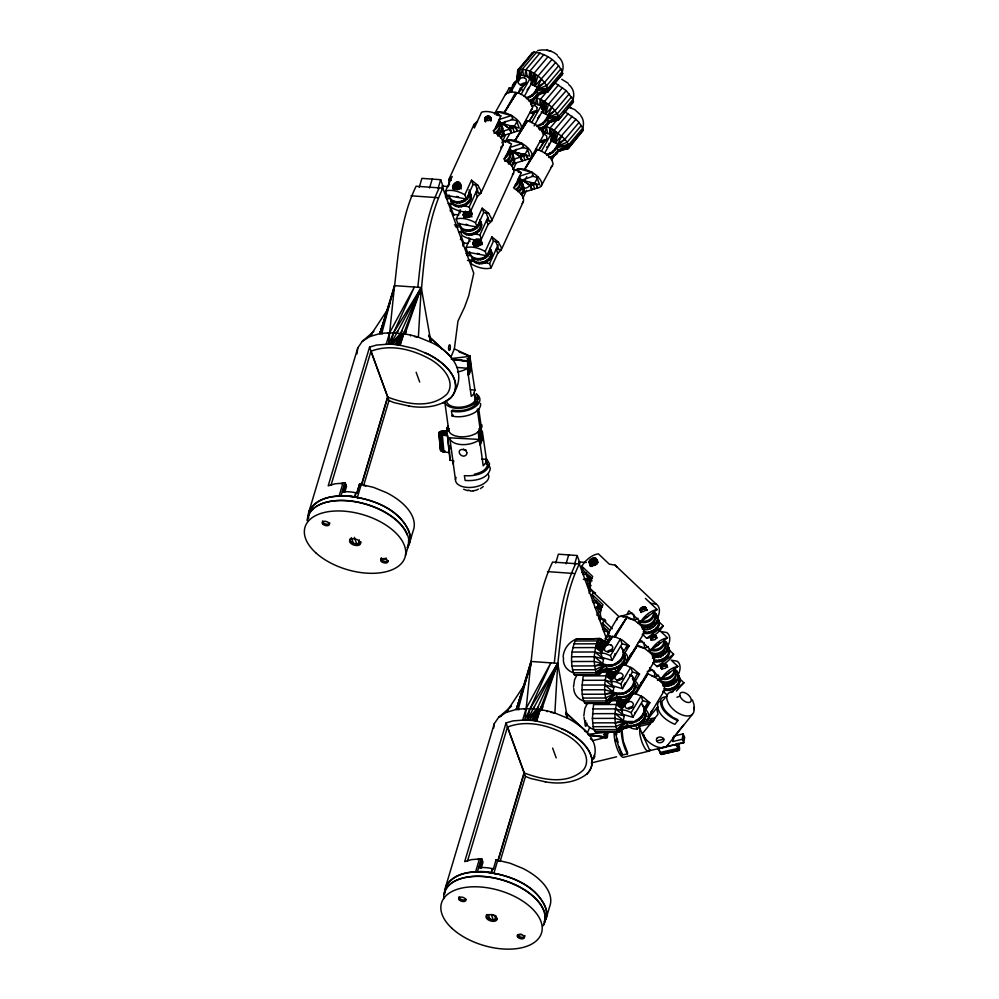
<?xml version="1.0" encoding="UTF-8"?>
<svg xmlns="http://www.w3.org/2000/svg" width="999" height="999" viewBox="0 0 999 999"><rect width="100%" height="100%" fill="white"/><g stroke="black" fill="none" stroke-linecap="round" stroke-linejoin="round"><path stroke-width="1.5" d="M511.813 90.509C511.226 85.689 514.51 81.231 518.656 79.108M490.671 118.619L489.41 118.069L489.36 116.309L491.096 119.093L489.947 116.658L487.899 116.059L487.862 118.169L485.389 120.704A3.272 2.535 -20 0 0 485.414 121.379M518.369 178.471L518.344 179.97A8.716 6.768 -20 0 1 514.985 184.965M493.131 130.694A8.716 6.768 -20 0 0 498.439 124.563L498.464 123.052M503.808 158.704A8.716 6.768 -20 0 0 509.115 152.572L509.14 151.061M601.798 671.528L598.014 675.237L575.312 675.299L574.188 674.625C570.054 663.548 570.816 649.8 576.036 639.198L599.924 638.561L607.005 642.844L599.924 638.561L576.036 639.198C568.831 642.07 563.586 649.2 563.111 656.955M584.552 702.896L609.552 702.934L585.664 703.571L584.552 702.896C580.681 694.555 582.08 684.752 583.241 675.911L605.943 675.848L612.574 679.145M622.477 728.433L618.693 732.13L595.991 732.192L593.881 729.645L593.119 726.698L592.395 718.431L593.556 704.532L616.258 704.482L622.889 707.767M599.924 638.561L606.193 645.354L598.738 639.135C593.518 649.737 592.757 663.486 596.89 674.562L598.014 675.237C605.869 666.258 630.506 672.24 623.975 652.859C624.113 661.813 614.06 667.532 605.918 665.784L595.904 672.689L573.201 672.752A21.266 16.483 -20 0 1 563.536 657.667M607.929 669.205C604.457 679.807 602.984 692.307 607.242 702.834L608.366 703.508C615.559 694.392 632.342 701.385 635.414 687.549L635.102 683.666M625.262 703.571L618.244 697.826C614.772 708.441 613.311 720.928 617.569 731.468L618.693 732.13C626.161 723.313 645.991 729.482 645.841 713.448M653.209 639.984C657.404 640.322 657.429 633.878 653.134 635.127L653.059 637.399L651.298 639.46L652.484 640.009M485.414 121.329L484.677 119.38L485.639 121.903C483.041 120.33 485.964 113.811 487.862 118.169L488.648 118.032L488.698 116.184M621.965 729.807L623.251 741.208L627.522 752.459L627.472 753.833L622.227 755.094L622.277 753.733M571.928 665.971L594.617 665.908L605.494 664.622L608.691 664.972L609.065 666.121C617.082 664.285 628.359 655.594 621.053 646.952L623.064 650.287L622.639 649.125M582.28 694.255L604.982 694.193L615.859 692.894L619.055 693.244L619.43 694.405C627.434 692.557 638.723 683.865 631.418 675.224C639.897 684.852 626.623 696.927 616.283 694.055L606.268 700.961L583.566 701.023A21.266 16.483 -20 0 1 573.763 688.598M584.078 717.22A21.266 16.483 -20 0 0 593.881 729.645L616.583 729.595L626.598 722.689L629.745 723.026C637.762 721.178 649.038 712.487 641.733 703.858L643.743 707.192L643.319 706.031M574.188 674.625L596.89 674.562L607.192 669.467L605.494 664.622L595.904 672.689L606.768 668.306C614.847 670.067 625.162 664.397 624.737 655.394M644.005 711.288L644.43 712.449C643.194 717.794 638.274 721.44 633.129 722.652L632.704 721.49L626.186 721.528L616.583 729.595L627.447 725.199C635.526 726.972 645.841 721.303 645.416 712.287M536.7 52.098L522.639 68.781L519.617 78.521L520.042 68.706L534.103 52.023C545.978 53.447 558.928 61.975 562.737 73.564L547.976 91.746L543.668 92.42M394.43 287.45L394.518 285.627L421.241 287.525L430.981 342.332C450.212 350.949 466.845 370.641 454.545 391.92M421.103 290.434L421.241 287.525L393.431 333.092L388.499 344.156L376.461 345.067L369.555 347.103L328.209 485.826L335.102 483.778L344.817 483.041L340.971 495.941C328.971 496.066 314.997 499.45 309.166 510.976A52.71 28.859 16.6 0 0 308.154 518.506M514.285 132.105L512.899 128.172L510.264 125.812L510.089 128.996L511.5 132.979C505.506 124.663 516.158 123.189 517.195 131.231A15.26 7.168 29.3 0 0 511.5 115.534C506.68 113.162 499.837 109.803 494.942 113.524M509.652 133.928L505.119 141.983C509.877 137.525 517.245 141.096 522.177 143.544A15.26 7.168 29.3 0 1 527.872 159.241C527.235 151.873 515.696 151.761 522.177 160.989L520.716 157.055L520.866 153.834L513.036 151.736L511.775 153.834C515.259 156.606 514.435 162.025 511.513 164.897L512.012 166.284L514.435 161.925L514.622 159.653M592.694 758.828L594.455 756.255C598.975 738.473 581.206 725.424 567.469 718.156L557.729 663.348L531.006 661.45L530.831 665.084L516.371 709.402L506.231 712.399L498.701 717.27L494.268 723.688L445.654 886.8A52.71 28.859 16.6 0 0 444.642 894.33M421.116 292.807C424.288 257.48 427.41 220.442 442.832 188.124L416.108 186.226C401.261 216.671 398.414 251.673 394.705 285.002M309.166 510.976L357.792 347.877L362.212 341.446L369.742 336.576L379.882 333.579L394.518 285.627L388.499 344.156L390.746 344.131L421.241 287.525L418.381 337.2L430.981 342.332L429.046 334.877M477.472 121.154L473.988 124.45L448.701 179.808L449.525 184.915M469.006 237.824L469.905 241.621M677.072 743.843L678.721 748.638L677.772 743.631M679.183 750.399L675.799 744.43L657.904 748.463L661.301 754.432L679.183 750.399L679.607 747.889L678.446 743.518M497.365 134.865L500.998 131.006L502.06 126.461C503.521 130.132 500.724 134.016 497.802 136.076M502.897 128.122L503.259 132.542L500.836 136.888L501.336 138.274L503.758 133.928L503.946 131.643M508.041 162.874C512.075 160.377 514.535 154.358 510.951 150.474C514.473 154.77 513.361 161.214 508.479 164.086M517.744 191.571C521.778 189.073 524.238 183.054 520.666 179.171M519.83 189.798L520.267 191.009L522.702 186.663L521.89 181.031M522.04 182.967L523.813 186.975L522.752 191.508L521.216 193.594L521.715 194.98L524.138 190.634L524.325 188.349M535.801 74.9L534.927 86.101L555.544 62.625M546.478 102.909L545.604 114.098L566.221 90.634L554.507 82.605M556.181 131.606L555.307 142.807L575.923 119.331L564.21 111.301M480.019 443.356L479.195 429.732M480.382 427.622L481.093 438.873L479.957 445.017M469.18 372.34L468.444 359.428L466.983 358.778L469.193 358.067L470.217 368.057L468.668 374.75L469.18 372.34L468.219 374.076L467.47 361.176L470.167 356.318L454.37 348.863L457.967 321.104L464.61 307.068L468.743 295.704L473.751 273.264L442.832 188.124M480.382 444.58A17.907 14.073 29.4 0 0 481.855 440.109L481.019 426.511M417.869 286.651C421.566 253.321 424.425 218.319 439.26 187.874M531.193 660.826C534.902 627.497 537.749 592.494 552.597 562.05L579.32 563.948L606.156 637.861M554.358 662.462C558.054 629.145 560.914 594.143 575.749 563.686M557.917 662.724C561.625 629.395 564.472 594.393 579.32 563.948M532.742 85.015L533.803 73.539L547.877 56.856M543.419 113.024L544.48 101.548L558.541 84.865M553.121 141.721L554.183 130.245L568.256 113.561M468.169 375.212A17.058 13.349 29.1 0 0 470.929 369.205L470.167 356.318L459.103 351.91M519.068 709.702L516.371 709.402L531.006 661.45L524.987 719.979L512.949 720.891L506.043 722.926L464.685 861.638L471.59 859.602L481.293 858.865L477.46 871.765C465.459 871.89 451.486 875.274 445.654 886.8M517.432 78.646L518.331 69.443L532.392 52.76L534.103 52.023M470.292 360.077L474.925 390.01L473.576 394.318L471.253 396.378L467.345 368.244L456.818 367.432M531.018 79.608L531.78 72.403M541.533 109.053L542.457 100.412M575.923 119.331L579.033 122.452L564.972 139.136L557.504 143.881L550.936 140.634L552.16 129.108M657.454 616.82L654.07 612.212C664.11 619.355 651.985 632.904 642.357 629.095M658.403 619.405C662.537 627.884 651.548 635.601 643.793 633.066L643.294 631.68C651.136 634.49 662.999 625.736 657.23 617.507L657.929 618.98M664.435 640.496L667.382 643.88L667.07 651.823L660.839 656.867L652.722 657.367M667.382 643.88L668.294 647.252L667.07 651.823L667.607 648.326L667.32 650.187M668.98 652.122L669.23 649.837L667.594 645.791C674.325 654.17 662.924 664.372 654.158 661.338L653.658 659.952C659.715 661.563 667.045 658.266 668.98 652.122L669.492 653.508M678.171 674.675L677.384 680.444L673.676 684.203L668.418 686.251L663.036 685.988M677.697 672.502L678.134 673.713L674.75 669.118C678.396 671.478 679.632 676.735 677.384 680.444L677.921 676.947L677.634 678.808M679.083 676.311C683.216 684.79 672.227 692.507 664.472 689.959L663.973 688.586C671.815 691.383 683.678 682.642 677.909 674.412L678.608 675.873M528.896 78.509L529.77 71.279L543.831 54.595M539.747 105.07L540.447 99.288L552.497 84.99M549.45 133.766L550.149 127.984L556.168 120.829M356.98 353.896L357.792 347.877M493.668 728.209L494.268 723.688M449.001 194.88C450.586 206.231 469.518 202.223 469.468 191.858M450.899 200.012A10.477 8.129 -20 0 0 454.707 202.497C462.038 205.057 472.714 197.952 469.08 189.76M450.749 200.699A10.477 8.129 -20 0 0 455.619 205.032C463.124 207.879 474.65 199.6 469.368 191.646L469.905 193.044M446.328 198.526L450.437 198.826L452.285 203.896C458.916 211.476 474.962 203.434 470.429 193.494M455.369 226.711L460.839 227.098C466.745 233.454 479.483 228.821 479.87 220.142C487.162 230.057 469.955 240.522 462.687 232.18L459.403 223.152M461.301 228.296A10.477 8.129 -20 0 0 465.097 230.769C471.503 232.705 479.957 228.459 480.307 221.328M461.151 228.983A10.477 8.129 -20 0 0 466.021 233.316C473.526 236.151 485.052 227.884 479.77 219.917M469.68 251.785C471.266 263.137 490.197 259.128 490.147 248.763M471.578 256.918A10.477 8.129 -20 0 0 475.387 259.403C482.317 261.688 492.307 255.806 490.184 247.852M472.502 259.453A10.477 8.129 -20 0 0 476.298 261.938C483.803 264.785 495.329 256.506 490.047 248.539L490.584 249.95M467.008 255.432L471.128 255.732L472.964 260.801C479.595 268.381 495.641 260.339 491.108 250.387M692.457 699.949L694.03 704.682L694.018 709.864A15.996 8.854 38.8 0 1 684.315 715.596A15.996 8.854 38.8 0 1 668.781 703.895L667.32 700.736A15.996 8.854 38.8 0 1 673.201 691.67M694.055 709.552L694.38 707.267M557.991 56.518A21.266 16.483 -20 0 1 562.375 71.416L548.314 88.087L537.599 93.519L534.228 98.002L530.594 100.075L531.006 101.224L533.903 99.5L537.962 94.705L547.976 91.746L548.676 90.247C544.655 78.809 530.631 67.87 518.331 69.443L517.145 81.419M639.535 722.976L650.736 720.366L651.048 718.406M683.129 733.903L682.242 739.322L672.901 741.508L673.788 736.088L683.129 733.903L684.652 737.287L683.766 742.707L649.862 750.611L638.973 726.435L639.298 724.487L653.196 721.653M654.27 720.029L654.582 718.094L652.235 718.293M650.486 721.877L650.162 723.825L638.973 726.435M607.792 731.73L607.404 737.062L592.569 740.646M614.947 731.48L614.822 732.155A14.111 4.133 76.4 0 0 614.785 735.014M657.017 615.609L657.679 621.266L656.955 621.915M517.994 73.102L516.72 80.257L517.632 70.941L520.641 67.37M589.01 562.125C599.637 547.664 599.238 574.375 589.01 562.125L590.359 565.846M524.725 76.548L525.961 69.655L540.022 52.972M535.402 104.558L536.638 97.665L540.646 92.895M545.104 133.254L546.341 126.361L550.362 121.591M594.617 665.908L602.659 663.586L603.546 659.028L594.904 651.985L572.202 652.047M604.982 694.193L613.024 691.857L613.898 687.3L605.269 680.257L582.567 680.319M592.607 722.876L615.309 722.814L623.339 720.479L624.225 715.921L615.584 708.878L592.882 708.94M452.572 186.526C462.225 171.466 463.623 198.289 452.572 186.526L453.459 188.948M464.223 217.794L463.236 214.523L465.422 211.164L467.682 217.357L470.916 216.633L469.055 211.538M473.938 246.491L473.126 242.345L476.111 239.261L478.971 245.467M405.969 334.403A28.334 15.522 16.6 0 0 403.596 333.803L400.162 345.292L397.777 344.817L401.298 333.604L398.788 345.017L402.26 333.666L405.057 333.903L421.241 287.525L400.437 333.554L397.777 344.817L390.746 344.131L393.431 333.092L414.373 287.038L389.585 332.842L386.163 344.33M565.921 712.187L567.469 718.156L554.87 713.024L557.729 663.348L536.925 709.365L534.265 720.641L524.987 719.979L550.861 662.861L526.073 708.666L522.652 720.154M538.598 706.743L527.235 719.954L529.92 708.915L557.729 663.348L541.545 709.727L538.748 709.49L535.277 720.841L537.787 709.427L534.265 720.641L536.65 721.116L540.084 709.627A28.334 15.522 16.6 0 1 542.457 710.227M485.314 120.404L488.898 120.604L490.621 117.807L491.096 119.093L489.947 116.658M501.348 146.503L500.824 147.765M455.482 479.807L453.196 463.311L453.808 460.901M645.504 607.429C644.105 605.469 637.899 608.391 640.921 611.95L640.247 609.24L641.133 612.549M402.26 333.666L399.288 345.117L421.241 287.525M538.748 709.49L535.776 720.941L557.729 663.348L527.235 719.954M381.768 333.441L394.518 285.627M518.256 709.253L531.006 661.45M438.786 433.004L441.183 435.015L447.664 435.776L449.275 452.572L442.782 451.81L440.547 450.424L438.786 433.004L441.258 430.869L447.614 430.819M438.961 432.38L440.547 450.424M642.132 611.738L640.908 611.213L640.222 609.365L640.921 611.95M651.698 635.826L651.835 638.336L650.761 636.975L651.448 638.948L650.586 637.637L651.261 639.497L650.611 637.524L651.698 635.826L653.059 637.399L655.369 637.062L657.017 638.149M661.475 664.984L661.6 668.855C661.276 666.021 665.759 664.422 667.344 666.783M617.382 618.094L605.481 638.074L605.357 642.095M623.251 652.085L625.923 659.477L627.747 660.002L627.684 656.643L626.385 654.158L623.251 652.085L627.297 645.292M630.194 655.119L631.793 653.209L627.747 660.002M633.603 680.356L636.288 687.749L638.111 688.286L638.049 684.914L636.738 682.442L633.603 680.356L637.662 673.563M642.157 681.493L640.559 683.391M643.93 708.99L646.615 716.37L648.426 716.907L648.363 713.536L647.065 711.063L643.93 708.99L647.976 702.185M652.472 710.114L650.873 712.012M520.879 129.221L532.742 107.255C530.207 97.09 515.259 88.224 505.756 93.831L505.544 94.58L509.39 87.725L511.301 88.237L512.2 90.697M509.065 88.811L509.39 87.725M541.258 185.926L553.121 163.961C551.585 155.931 543.306 151.436 536.063 149.101M645.841 608.603L645.604 607.492L645.616 610.352L642.856 611.713M661.6 668.855L660.901 666.258L661.763 667.569L661.088 665.609L662.162 666.957L662.025 664.46C666.146 660.951 669.218 668.593 663.536 668.618M419.23 187.275L421.89 178.371L440.671 179.708L443.019 186.176L442.157 189.073M330.981 485.352L370.954 351.261C390.834 343.494 413.636 349.7 431.481 359.952A47.04 25.749 16.6 0 1 446.94 394.106C431.143 409.153 406.193 404.17 387.774 397.127L370.954 351.261M429.558 187.999L432.217 179.096M344.742 492.295L346.503 486.401L345.267 483.004L342.919 483.304L339.073 496.203C328.584 496.378 317.257 499.737 310.851 508.553A52.21 28.584 16.6 0 0 308.654 518.244M345.267 483.004L342.632 491.858L344.505 491.72A28.334 15.522 16.6 0 1 353.783 492.382L356.943 493.056L359.59 484.203L361.201 484.602L357.355 497.502L352.585 496.428A28.334 15.522 16.6 0 0 343.306 495.766L339.073 496.203L348.027 496.091L357.18 497.452M343.693 492.095L345.891 484.715M438.024 188.599L440.671 179.708M354.595 496.828L355.806 492.782L356.943 493.056M404.657 331.094L399.787 345.217L414.947 348.688L427.56 353.821A52.71 28.859 16.6 0 1 450.124 398.351L443.156 402.984M354.97 496.903L356.168 492.857M356.88 492.882L359.528 484.028L373.601 487.4L386.213 492.532A52.71 28.859 16.6 0 1 413.199 530.644L409.353 543.543M361.376 484.927L387.575 397.028M361.576 485.027L387.774 397.127M363.624 485.589L388.973 400.574L369.555 347.103M450.187 210.951L451.073 207.979L453.771 215.397M358.104 544.243L359.378 539.947M460.464 239.573L461.351 236.601L464.048 244.018M450.074 398.514A52.71 28.859 16.6 0 0 427.51 353.983L427.56 353.821M462.837 245.979L463.698 243.082M405.457 555.481L408.603 544.917M555.719 563.086L558.379 554.183L577.16 555.519L579.857 562.937L578.733 562.15M467.47 861.175L507.442 727.085C527.322 719.317 550.112 725.511 567.969 735.764A47.04 25.749 16.6 0 1 583.428 769.929C567.632 784.964 542.682 779.994 524.263 772.951L507.442 727.085M566.046 563.823L568.706 554.92M481.231 868.119L482.992 862.212L481.755 858.828L479.408 859.128L475.561 872.027C465.072 872.202 453.746 875.561 447.34 884.365M481.755 858.828L479.12 867.681L480.994 867.544A28.334 15.522 16.6 0 1 490.272 868.206L493.431 868.88L496.016 859.852L510.089 863.223L522.702 868.356A52.71 28.859 16.6 0 1 549.687 906.455L545.841 919.355M480.182 867.906L482.38 860.526M574.512 564.423L577.16 555.519M491.083 872.651L492.295 868.606L493.431 868.88M541.146 706.917L536.276 721.041L551.436 724.512L564.048 729.645A52.71 28.859 16.6 0 1 586.613 774.175L586.563 774.325A52.71 28.859 16.6 0 0 563.998 729.807L561.475 728.771M493.668 873.276L484.515 871.915L475.561 872.027L479.795 871.59A28.334 15.522 16.6 0 1 489.06 872.252L491.458 872.726L492.657 868.68M500.037 861.138L497.689 860.426L493.843 873.326L491.458 872.726M497.864 860.738L524.063 772.839M498.064 860.851L524.263 772.951M500.112 861.413L525.462 776.398L506.043 722.926M589.048 593.169L589.909 590.272M494.58 920.067L495.866 915.771L491.645 914.51M596.952 615.396L597.839 612.424L600.536 619.842L598.901 618.806L604.295 619.193M531.156 103.746L532.017 100.961M531.018 82.442L533.803 73.539L534.927 86.101L537.799 76.274L551.86 59.59M542.157 108.966L544.48 101.548L536.638 97.665L537.974 104.995M550.936 140.634L554.183 130.245L546.341 126.361L547.677 133.691M661.725 753.658L661.301 754.432M393.968 288.936L379.882 333.579L382.58 333.878M530.919 663.261L516.371 709.402C529.283 707.904 542.469 709.028 554.87 713.024L550.998 712.387M390.01 302.56L379.882 333.579C392.794 332.08 405.981 333.204 418.381 337.2L414.51 336.563M476.698 404.52L476.273 401.523A1.861 0.987 -7.9 0 1 474.95 400.924L475.561 399.887A1.861 0.987 -7.9 0 1 477.447 399.538L477.897 398.439A16.796 8.904 -7.9 0 0 476.461 394.006M396.591 344.643L402.11 330.931M533.079 720.466L536.925 709.365L529.532 720.054M386.001 316.146L379.882 333.579L383.366 325.237M523.001 690.521L516.371 709.402L519.855 701.048M607.242 702.834L617.544 697.739L615.859 692.894L606.268 700.961L617.132 696.578C624.45 698.064 633.104 693.955 634.989 686.388M478.958 428.858A1.861 0.987 -7.9 0 1 481.406 428.009L481.843 426.923A16.796 8.904 -7.9 0 0 481.693 424.6M610.913 668.531L610.377 669.817L609.964 668.656M621.266 696.803L620.741 698.089L620.317 696.927M631.593 725.436L631.056 726.723L630.644 725.561M450.824 357.28L454.37 348.863M587.312 733.104L589.685 727.484M656.293 622.302L657.242 620.054L656.705 623.551L656.293 622.302L650.037 627.384L641.92 627.884M651.311 639.822L651.598 639.148A3.272 2.535 -20 0 1 655.132 637.362L655.906 637.487A3.272 2.535 -20 0 1 656.593 637.787M661.55 669.143A3.272 2.535 -19.8 0 1 661.625 668.456L661.912 667.782A3.272 2.535 -19.8 0 1 665.446 665.983L666.221 666.108A3.272 2.535 -19.8 0 1 667.444 666.87M640.946 611.55L641.233 610.876A3.272 2.535 -20 0 1 644.767 609.078L645.541 609.215A3.272 2.535 -20 0 1 646.765 609.964M466.383 199.038L464.835 194.768L471.491 180.195L473.051 184.465L466.383 199.038L447.102 195.442L445.529 191.096L452.185 176.511L448.701 179.808M474.338 128.009L481.543 112.25A17.445 8.766 24.6 0 1 500.849 115.921L493.643 131.693A17.445 8.766 24.6 0 1 501.735 146.753M477.06 227.048L475.512 222.777L482.167 208.204L483.716 212.475L477.06 227.048L457.779 223.451L456.206 219.106L460.439 209.827M452.597 203.746L449.825 203.222L451.373 207.505A17.445 8.766 24.6 0 0 470.679 211.176L469.205 206.918L477.759 188.187M470.679 211.176L477.335 196.603L480.819 193.307L502.984 144.805M501.898 142.845L505.494 134.965M486.763 255.744L485.214 251.473L491.87 236.9L493.431 241.171L486.763 255.744L467.482 252.148L465.909 247.802L470.142 238.524M463.261 231.743L460.489 231.231L462.05 235.514A17.445 8.766 24.6 0 0 481.356 239.186L479.882 234.927L487.812 217.582M481.356 239.186L488.012 224.613L491.496 221.316L513.648 172.815M513.174 169.543L516.171 162.974M512.924 169.143A17.445 8.766 24.6 0 1 521.228 172.627L514.023 188.399A17.445 8.766 24.6 0 1 522.115 203.459M470.204 259.927L471.753 264.211A17.445 8.766 24.6 0 0 491.058 267.882L489.585 263.624L498.139 244.892M491.058 267.882L497.714 253.309L501.198 250.012L523.364 201.511M522.877 198.239L526.473 190.359M395.392 344.468L400.437 333.554L390.746 344.131M531.88 720.279L536.925 709.365M628.97 695.254L629.37 694.392M532.392 52.76L527.672 59.028M554.333 120.429L558.653 119.755L573.414 101.573L573.051 99.425A21.266 16.483 -20 0 0 568.656 84.528M539.535 129.982L544.58 127.51L548.638 122.715L558.653 119.755L573.414 101.573M568.656 146.816L566.645 149.188L568.356 148.451L583.116 130.27L582.754 128.122A21.266 16.483 -20 0 0 580.719 115.597M583.116 130.27L568.356 148.451L558.341 151.411L556.655 153.983L551.386 157.942L550.961 156.781L554.607 154.708L557.917 150.25L568.693 144.805L582.754 128.122L579.033 122.452M405.057 333.903L406.406 331.131M541.545 709.727L542.894 706.955M645.391 609.19L645.841 608.329A4.358 3.384 -20 0 0 640.784 609.939M655.744 637.462L656.206 636.6M666.071 666.083L666.52 665.222C665.709 662.512 667.607 668.818 666.683 664.872L667.557 667.357L666.87 665.996M576.61 675.661L574.55 679.844L573.488 687.162M586.937 704.283L584.865 708.466L583.816 715.796M468.494 371.166L469.455 369.418M541.483 79.308C537.362 86.064 535.389 95.966 526.136 97.552L526.56 98.714L532.667 95.842L536.7 91.034L548.314 88.087L537.962 94.705L536.276 89.873L544.592 82.43L558.653 65.747M562.537 87.6L548.476 104.283L545.604 114.098L544.48 101.548L552.147 107.318C548.039 114.073 546.066 123.976 536.813 125.562L537.225 126.723L543.344 123.851L547.377 119.043L558.99 116.096L573.051 99.425L566.221 90.634M561.863 136.014C557.742 142.77 555.769 152.672 546.515 154.258L546.94 155.419L553.046 152.547L557.08 147.74L568.693 144.805L569.055 146.953L558.341 151.411L556.655 146.578L564.972 139.136L554.183 130.245L555.307 142.807L558.179 132.979L572.24 116.296M469.955 370.954L470.929 369.205M589.123 735.439L603.958 737L606.655 732.13L588.249 734.327M480.307 440.272L479.283 442.095L478.171 431.568M470.217 368.057L471.191 366.296M505.756 93.831L494.443 113.973L498.139 111.963L511.5 115.534L512.986 119.393L498.451 124.038M508.728 92.795L511.301 88.237M511.026 91.796L520.454 75.012L528.696 76.836L530.469 77.722L532.155 82.38L524.175 96.591M516.883 92.807L504.37 112.537L515.684 92.395M504.108 124.038L505.619 121.341M521.041 94.505L530.469 77.722M514.098 126.711L517.12 121.329M530.694 104.658L533.591 99.488M527.559 120.817L515.047 140.547L526.361 120.404C533.603 122.74 541.883 127.235 543.419 135.265L524.75 169.243L518.518 168.669L515.322 170.23M514.785 152.035L516.283 149.35M531.718 122.515L541.146 105.732L535.801 103.609L531.131 103.022M534.128 125.886L542.832 110.39L541.146 105.732M524.775 154.708L527.784 149.338M542.095 131.369L545.716 124.912M524.487 180.744L526.748 176.711M541.421 151.211L550.849 134.428L542.157 131.693M544.555 153.297L552.534 139.086L550.849 134.428M534.477 183.416L538.249 176.698M551.798 160.065L554.695 154.907M452.947 460.576L450.012 460.289L446.678 428.396L448.101 425.861M480.831 441.92L481.855 440.109M481.093 438.873L482.13 437.038M474.912 400.711L474.55 401.348A14.81 7.855 -7.9 0 1 458.566 407.28A14.81 7.855 -7.9 0 1 446.615 401.286M475.287 400.075L475.749 399.275A14.81 7.855 -7.9 0 0 475.174 395.242M612.162 660.401L610.451 655.706L620.367 639.048L622.077 643.756L612.162 660.401L602.297 657.504L600.599 652.846L610.526 636.201M605.481 638.074L609.103 636.176L615.247 636.9L627.16 616.92L634.19 620.079L640.222 624.812A15.26 6.993 30.8 0 1 643.518 633.878L631.605 653.858M626.348 648.476L627.934 645.816M625.124 652.634L629.183 645.841L622.29 640.059L615.247 636.9M622.514 688.686L620.816 683.978L630.731 667.332L632.442 672.027L622.514 688.686L612.662 685.789L610.963 681.118L620.129 665.759M606.63 669.442L611.912 671.678L616.508 672.389L620.329 665.983M628.933 658.478L630.519 655.806M621.703 664.485L625.611 665.184L637.524 645.204L644.555 648.351L650.586 653.084A15.26 6.993 30.8 0 1 653.87 662.15L638.111 688.286M635.489 680.918L639.535 674.113L632.654 668.331L625.611 665.184M632.842 717.307L631.131 712.599L641.046 695.953L642.757 700.661L632.842 717.307L622.976 714.41L621.278 709.752L630.444 694.38M616.995 697.727L622.277 699.949L626.873 700.661L631.443 692.981M634.502 687.849L636.026 685.289M631.206 693.094L635.938 693.806L647.839 673.826L654.869 676.972L660.901 681.718A15.26 6.993 30.8 0 1 662.787 692.032M645.441 708.041L647.827 704.045M645.816 709.54L649.862 702.747L642.969 696.952L635.938 693.806M627.31 726.348L632.592 728.583L637.187 729.282L642.532 720.316M644.817 716.483L646.353 713.923M648.426 716.907L664.198 690.771M539.11 128.821L544.905 126.011L548.214 121.553L558.99 116.096L552.147 107.318M504.37 112.537L516.82 92.782M518.394 93.332L518.319 93.307C518.756 87.487 526.91 85.165 526.336 79.683A4.421 3.634 -10.1 0 0 524.15 77.647M515.047 140.547L527.497 120.792M529.07 121.329L534.69 112.275M524.75 169.243L537.2 149.488L524.75 169.243L531.88 172.24L533.366 176.099L518.818 181.269A8.716 6.768 -20 0 1 513.511 187.4M538.698 150.012L544.393 140.984L545.741 140.197M518.481 93.357L524.35 84.116M529.158 121.366L535.027 112.125M538.861 150.062L544.73 140.822M646.69 720.529L657.767 706.73L656.93 710.014L658.066 714.185L642.357 733.728L643.256 735.651A15.996 8.854 38.8 0 0 666.87 746.091L667.644 744.904M683.84 724.6L673.189 738.011M513.498 85.627L513.823 84.291L512.687 85.065L513.111 86.226M611.351 645.217A4.396 3.621 -10.3 0 1 612.787 647.639L610.776 651.023A4.396 3.621 -10.3 0 1 607.479 651.698L606.418 651.46A4.421 3.147 -27.7 0 1 604.42 649.949L604.795 647.464L612.824 636.388M614.21 636.688L627.16 616.92L621.003 616.196A15.26 6.993 30.8 0 0 616.858 619.892M600.374 672.864L599.2 674.65L600.811 672.215M615.971 674.687L623.176 664.672M627.584 702.322L627.909 702.135A4.421 3.147 -27.7 0 1 631.118 701.623L631.992 702.172A4.396 3.621 -10.3 0 1 633.466 704.545L631.455 707.929A4.396 3.621 -10.3 0 1 628.171 708.603L627.097 708.366A4.421 3.147 -27.7 0 1 625.099 706.842L625.474 704.37L633.503 693.294M619.88 731.555L621.053 729.769M606.568 645.616L612.674 636.363M614.148 636.675L627.16 616.92M616.932 673.888L623.026 664.635M627.26 702.509L633.354 693.269M387.799 309.278L369.742 336.576L371.928 334.528M525.137 683.803L506.231 712.399L508.416 710.351M477.497 401.973C472.39 410.015 461.163 411.65 452.435 410.089L451.473 411.051L452.16 416.021L454.27 416.496A18.969 10.052 -7.9 0 0 480.494 403.459M393.044 344.23L400.437 333.554M658.816 621.715L663.249 625.911C659.515 631.868 653.758 636.987 646.69 638.324L642.419 634.278M669.18 649.987L673.613 654.183C669.879 660.139 664.11 665.259 657.055 666.595L652.772 662.549M678.396 677.559L683.928 682.804L676.41 691.058M652.272 656.156L660.389 655.669L666.645 650.574M662.599 684.777L670.716 684.29L676.972 679.208M616.957 680.706L619.467 678.683A4.358 3.384 -20 0 1 622.714 678.483M396.103 333.266L397.989 330.869M532.592 709.09L534.477 706.693M659.29 701.335L657.792 703.234C656.118 713.298 666.595 720.953 674.887 724.312L677.821 720.654L677.609 719.492M666.87 746.091L692.394 714.335M522.652 64.985L525.674 61.414M560.988 68.744L546.915 85.427L536.276 89.873L548.314 88.087M562.737 73.564L548.676 90.247L537.962 94.705M571.665 96.753L557.592 113.436L546.952 117.882L558.99 116.096L559.353 118.257L548.638 122.715L546.952 117.882L555.269 110.439L569.33 93.756M556.942 120.492L559.952 116.92M568.993 106.194L572.714 103.072M581.368 125.449L567.295 142.133L556.655 146.578L568.693 144.805L564.972 139.136M570.666 144.43L573.676 140.859M575.686 138.474L578.696 134.902M531.88 189.685L530.469 185.702L522.789 180.382L530.469 185.702L531.88 189.685C527.672 175.125 536.426 188.599 520.866 188.699M441.133 432.23C442.52 439.235 451.948 428.621 441.133 432.23L441.433 435.277M440.559 449.188L440.771 445.542M476.273 401.523L474.875 403.084A16.796 8.904 -7.9 0 1 457.554 408.354A16.796 8.904 -7.9 0 1 444.842 402.36L448.801 430.844M477.322 409.016L480.232 430.007L475.861 433.578L472.177 435.189A16.796 8.904 -7.9 0 1 459.415 436.7L455.569 435.976A16.796 8.904 -7.9 0 1 448.638 428.521M464.697 200.275L465.746 199.151M608.366 703.508L610.501 701.236M618.693 732.13L620.816 729.857M452.16 416.021L453.134 415.06M615.933 674.737L614.785 678.221A4.421 3.147 -27.7 0 0 616.783 679.745L617.844 679.969A4.396 3.621 -10.3 0 0 621.128 679.308L623.114 675.973A4.396 3.621 -10.3 0 0 621.678 673.538L620.754 673.076A4.421 3.147 -27.7 0 0 617.594 673.513L617.27 673.701M536.276 97.278L535.889 96.079L533.903 99.5L533.491 98.339L534.964 97.677M546.952 125.287L546.565 124.076L544.58 127.51L544.155 126.349L545.641 125.687M556.655 153.983L556.268 152.785L554.283 156.206L553.871 155.045L555.344 154.383M500.487 131.993L510.089 128.996L511.5 132.979M514.048 159.103L526.361 155.307L527.872 159.241M530.756 110.39L532.205 109.078M551.136 167.095L552.584 165.784M362.212 341.446L373.876 331.306M511.538 706.118L498.701 717.27L501.486 716.021M607.242 651.61L609.103 650.411A4.358 3.384 -20 0 1 613.261 650.611M627.921 708.516L629.782 707.304A4.358 3.384 -20 0 1 633.029 707.117M479.545 439.435L477.909 440.746A16.796 9.041 -7.9 0 1 450.074 439.248L449.75 437.837L479.545 439.435L483.204 465.809L485.951 462.624L486.55 460.214L482.367 431.531A16.796 9.041 -7.9 0 0 480.731 429.483M483.279 486.513L480.319 488.698M627.047 614.61A17.445 10.277 -46.5 0 1 628.858 610.826L640.621 621.977L657.167 609.552L645.416 598.413M640.284 640.122L650.973 650.249L667.532 637.824L658.841 629.595M649.537 667.732L661.301 678.87L677.859 666.458L671.203 660.164L677.072 661.176A17.445 10.277 -46.5 0 1 677.971 675.262M663.249 625.911L646.69 638.324M657.055 666.595L673.613 654.183M683.928 682.804L670.941 692.607M593.456 558.166L595.729 564.447L592.657 565.746L590.347 559.378M545.791 140.16L546.915 138.324L546.715 136.388A4.421 3.634 -10.1 0 0 544.48 134.44L543.456 134.353M485.377 257.18L482.542 258.716M664.997 698.126L662.05 701.261C661.35 708.004 667.132 713.336 672.265 716.783M450.124 398.351C438.573 407.292 422.752 408.579 408.741 405.994M586.613 774.175C575.062 783.116 559.24 784.402 545.229 781.817M548.638 122.715L558.99 116.096M558.341 151.411L568.693 144.805M544.592 82.43L537.125 87.175L530.556 83.928M555.269 110.439L547.802 115.185L541.233 111.938M467.345 368.244L464.697 369.78A14.81 7.855 -7.9 0 1 457.517 371.853M505.107 141.908L508.803 139.972L522.177 143.544L523.651 147.39L509.128 152.048M514.81 170.604L518.518 168.669L531.88 172.24A15.26 7.168 29.3 0 1 537.574 187.937L521.503 192.932M616.595 756.817L591.308 762.936M592.395 718.431L615.084 718.368L626.186 721.528L627.872 726.36L617.569 731.468L594.867 731.53M575.312 675.299L576.498 674.712M585.664 703.571L586.863 702.996M595.991 732.192L597.177 731.618M642.394 634.552L646.166 632.729M652.759 662.824L656.518 661.001M663.074 691.458L666.845 689.635M652.397 658.304L655.831 656.655M524.013 84.278L523.676 84.428A4.421 3.634 -10.1 0 1 520.329 84.453L519.43 84.128A4.396 3.134 -27.9 0 1 518.069 82.155L519.955 78.796A4.396 3.134 -27.9 0 1 523.076 77.647L524.1 77.735M544.393 140.984L544.055 141.134A4.421 3.634 -10.1 0 1 540.709 141.159L539.81 140.834M628.334 618.356L634.19 620.079L637.974 618.306M638.061 622.926L640.584 621.74M638.698 646.628L644.555 648.351L648.339 646.578M648.426 651.198L650.936 650.024M651.947 676.111L654.869 676.972L658.653 675.199M657.479 680.419L661.263 678.646M608.691 664.972L612.025 664.597L612.449 665.759L610.451 665.409M619.055 693.244L622.389 692.869L622.814 694.03L620.816 693.681M631.131 722.314L633.129 722.652L629.745 723.026L629.382 721.865M669.542 672.127A4.358 3.384 -20 0 1 667.157 674.25L666.071 674.587M457.917 182.255L460.239 188.624L457.005 189.348L454.745 183.154M477.197 238.973L479.52 245.342L477.385 246.054L475.124 239.86M560.327 75.812L562.037 75.062M461.863 201.823L463.374 201.186M676.935 697.252L680.007 696.103A6.756 3.746 38.8 0 1 686.363 693.456A6.756 3.746 38.8 0 1 690.359 702.06A6.756 3.746 38.8 0 1 680.631 697.439L680.007 696.103M528.434 100.812L530.594 100.075M548.813 157.517L550.961 156.781M500.074 122.065L497.964 123.264A8.716 6.768 -20 0 1 496.203 126.786M510.751 150.075L508.641 151.274A8.716 6.768 -20 0 1 505.282 156.269M518.344 179.458L520.454 178.771M511.5 115.534L499.075 119.518L500.586 123.352M522.177 143.544L509.752 147.527L511.251 151.361M531.88 172.24L519.455 176.224L520.966 180.057M510.114 129.033L515.684 127.298M502.597 135.764L517.082 131.231L515.621 127.273M513.274 163.774L527.747 159.241M530.494 185.739L536.063 184.003L537.574 187.937M645.391 617.694L646.478 617.345A4.358 3.384 -20 0 0 648.863 615.222M487.899 116.059L486.363 116.471L486.451 118.893L485.202 117.545L485.551 120.055L484.665 118.794L485.389 120.704L485.739 120.017A3.272 2.535 -20 0 1 487.574 118.456L491.258 118.981M595.904 672.689L607.192 669.467M606.268 700.961L617.544 697.739M616.583 729.595L627.872 726.36M632.167 613.049L621.003 616.196L623.938 617.057M638.336 642.507L642.519 641.321M647.265 671.528L652.846 669.942M474.35 474.25C479.582 472.977 486.188 470.716 487.587 464.835L485.776 460.477M621.553 729.058L630.381 726.935M607.604 732.829L612.05 731.755M656.68 740.896L663.686 739.21M649.213 751.073L624.188 757.117A15.996 4.683 76.4 0 1 617.782 750.224A15.996 4.683 76.4 0 1 614.073 732.916M642.657 720.366L649.65 718.731M659.702 752.547L677.597 748.513M660.139 753.396L678.021 749.362M660.564 754.02L679.607 749.625M660.951 754.37L679.445 750.149M340.971 483.703L342.919 483.304M477.46 859.527L479.408 859.128M537.612 50.624C544.467 48.914 552.272 50.325 557.517 55.257M676.161 743.88L683.766 742.707L682.242 739.322M387.699 333.104L389.585 332.842M524.188 708.928L526.073 708.666M451.76 358.504L470.167 356.318L467.195 356.006M615.309 722.814L626.186 721.528L615.809 726.635L593.119 726.698M650.736 720.366L653.458 720.092M666.758 696.403L662.237 697.677L660.739 699.562C659.065 709.627 669.542 717.294 677.821 720.654M544.93 91.821L547.976 91.746M555.606 119.83L558.653 119.755M565.309 148.526L568.356 148.451M470.429 491.058L473.076 490.996M574.862 640.996L597.564 640.933L604.582 646.665M573.788 643.868L596.49 643.806L604.432 647.077M572.877 647.639L595.579 647.577L602.21 650.873M571.803 656.78L594.505 656.718L603.546 659.028M571.703 661.538L594.405 661.475L605.494 664.622L595.129 669.742L572.439 669.805M600.799 672.102L606.855 672.077L614.785 675.361M582.167 685.052L604.87 685.002L613.898 687.3M582.067 689.809L604.77 689.747L615.859 692.894L605.494 698.014L582.792 698.076M615.222 697.839L618.244 697.826M612.624 700.724L617.17 700.711L625.112 703.983M592.482 713.686L615.184 713.623L624.225 715.921M656.73 656.855L658.378 656.855M650.524 603.259L656.38 604.283A17.445 10.277 -46.5 0 1 657.292 618.356M660.888 631.53L666.745 632.554A17.445 10.277 -46.5 0 1 667.657 646.628M600.599 652.846L605.332 653.558L610.451 655.706M610.963 681.118L615.696 681.83L620.816 683.978M621.278 709.752L626.011 710.451L631.131 712.599M469.093 230.369L470.666 230.407M444.48 451.073L445.229 451.111M488.648 118.032L489.41 118.069M481.88 459.065L486.351 459.315M441.733 186.089L448.501 186.563M445.367 196.691L449.388 196.978M411.026 195.792L437.737 197.69M448.176 203.609L452.285 203.896M453.371 214.448L458.903 214.847M454.42 224.875L459.79 225.25M458.578 231.88L462.687 232.18M463.648 243.069L467.807 243.369M466.046 253.596L470.067 253.871M467.482 260.414L472.964 260.801M586.363 562.487L579.457 561.987L579.77 562.862M581.855 572.514L585.876 572.789L588.773 579.72L590.434 581.206M547.502 571.615L574.225 573.513M582.817 574.35L586.925 574.65L591.183 578.321A10.477 8.129 -20 0 1 587.387 575.836M583.291 579.333L588.773 579.72M588.623 590.184L592.657 590.471M592.257 600.786L596.278 601.073L599.175 608.004L600.836 609.477M593.219 602.634L597.327 602.921L601.585 606.593A10.477 8.129 -20 0 1 597.789 604.108M595.067 607.704L599.175 608.004M602.534 629.407L606.555 629.695L608.99 635.352M603.496 631.256L607.604 631.543L609.265 633.029M467.07 356.081L470.167 356.318M470.417 389.66L474.987 390.147M409.115 406.069L393.956 402.597L388.973 400.574M343.306 495.766C369.393 497.352 402.609 508.091 410.364 536.001A52.71 28.859 16.6 0 1 407.093 547.552M545.604 781.892L530.444 778.421L525.462 776.398M479.795 871.59C505.881 873.176 539.098 883.903 546.853 911.825A52.71 28.859 16.6 0 1 544.467 922.089M446.678 428.396L449.001 428.621M452.634 359.615L467.47 361.176L464.597 360.414M451.123 359.028L467.47 361.176L451.673 358.903M589.098 735.039L603.958 737L601.086 736.238M588.161 734.715L603.958 737M487.874 118.369L487.025 117.77L489.223 118.144M448.701 179.92L451.236 180.394M473.051 184.465L478.009 185.389L480.969 190.896L480.819 193.307L475.861 192.345L477.335 196.603M483.716 212.475L488.673 213.399L491.645 218.906L491.496 221.316L486.538 220.342L488.012 224.613M493.431 241.171L498.389 242.095L501.348 247.602L501.198 250.012L496.241 249.051L497.714 253.309M471.59 260.19L474.363 260.702M462.287 205.569L469.205 206.918M474.35 233.841L479.882 234.927M482.667 262.275L489.585 263.624M496.291 114.997L500.849 115.921M518.194 172.015L521.228 172.627M484.69 119.942L485.676 120.155M451.473 411.051L453.571 411.526A18.969 10.052 -7.9 0 0 475.824 406.331A18.969 10.052 -7.9 0 0 476.223 393.956M651.535 639.285L650.549 639.048L651.373 639.672M661.463 666.832A4.358 3.384 -20 0 0 660.876 667.682L661.85 667.919M662.812 668.631L661.176 667.607M497.689 860.426L496.016 859.852M594.904 651.985L601.71 653.758M605.269 680.257L612.062 682.03M615.584 708.878L622.389 710.651M568.955 107.305L574.712 109.578L580.144 114.498M546.578 50.075L548.576 50.599M549.712 50.899L551.086 51.261M570.092 107.605L571.465 107.967M511.413 119.318L516.545 120.692L519.23 128.084L500.137 122.977M538.548 128.546L540.447 129.058M522.09 147.328L527.222 148.701L529.907 156.081L510.814 150.986M531.793 176.024L536.925 177.397L539.61 184.79L520.516 179.683M646.428 617.432L645.529 616.783M656.793 645.716L655.893 645.054M667.107 674.337L666.208 673.676M510.039 128.946L502.572 123.789L501.098 125.824L501.66 126.261M605.257 638.811L607.142 639.372L608.041 641.833M622.077 643.756L629.183 645.841M632.442 672.027L639.535 674.113M632.305 678.596L635.127 679.42M642.757 700.661L649.862 702.747M359.702 498.214L357.355 497.502C377.585 501.223 399.388 511.176 408.716 530.606A52.21 28.584 16.6 0 1 409.94 538.498M496.191 874.025L493.843 873.326C514.073 877.047 535.876 887 545.204 906.418A52.21 28.584 16.6 0 1 546.428 914.322M487.025 117.77L488.386 118.219M530.107 112.138L531.006 112.462A4.421 3.634 -10.1 0 0 534.353 112.437L536.875 110.564L537.012 107.692M467.982 490.721L463.661 489.273M491.233 117.707L490.284 117.37L489.872 118.194L490.809 120.804M363.549 485.314L365.859 486.126M610.389 644.805L611.313 645.267M456.543 196.428L457.492 196.766A4.358 3.384 -20 0 0 458.553 196.878M467.894 225.05L466.945 224.7A4.358 3.384 -20 0 1 466.183 224.151M477.222 253.321L478.171 253.671A4.358 3.384 -20 0 0 479.233 253.783M656.38 604.283L615.084 565.147L609.228 564.123L598.364 553.821A17.445 10.277 -46.5 0 0 581.805 566.246L583.354 570.516L592.057 578.758M581.805 566.246L592.682 576.548C589.298 581.468 587.936 591.271 595.529 592.882M593.806 592.045A17.445 10.277 -46.5 0 0 592.157 594.517L603.034 604.82C599.662 609.74 598.301 619.555 605.894 621.153M641.046 620.916L641.395 621.053A8.716 6.768 -20 0 0 653.483 612.549M639.997 621.64L641.87 622.365A8.716 6.768 -20 0 0 651.223 619.942A8.716 6.768 -20 0 0 653.471 612.162M651.41 649.2L651.76 649.338A8.716 6.768 -20 0 0 663.848 640.834M650.361 649.924L652.235 650.636A8.716 6.768 -20 0 0 661.588 648.214A8.716 6.768 -20 0 0 663.836 640.434M661.725 677.821L662.087 677.959A8.716 6.768 -20 0 0 674.163 669.455M660.676 678.546L662.562 679.27A8.716 6.768 -20 0 0 671.915 676.835A8.716 6.768 -20 0 0 674.15 669.055M424.987 352.947L427.51 353.983M561.763 79.271L568.194 83.267M673.413 717.557L677.01 719.317M469.617 210.502C475.999 213.811 466.058 220.791 463.324 215.334M482.205 243.744L480.869 240.372L479.32 239.198L481.168 244.293M584.477 730.931L587.212 732.429L566.258 712.974M597.027 642.369L604.507 646.877M607.392 670.641L614.872 675.149M617.707 699.263L625.187 703.771M502.572 123.789L510.039 129.046M471.491 180.195L478.009 185.389M482.167 208.204L488.673 213.399M491.87 236.9L498.389 242.095M452.647 214.598L453.683 215.309M589.135 590.421L590.172 591.133M520.779 157.043L513.086 151.686L520.716 157.055L522.177 160.989M604.045 649.038L596.49 643.806L602.772 650.087M614.41 677.31L606.855 672.077L613.136 678.371M624.725 705.931L617.17 700.711L623.451 706.992M590.446 738.823L592.994 740.596M629.545 674.725L631.843 676.385M596.041 645.691L602.659 650.561M606.393 673.963L613.024 678.833M616.72 702.597L623.339 707.467M660.876 667.682L661.688 668.294M595.579 647.577L602.21 652.747M605.943 675.848L611.475 680.157M616.258 704.482L621.79 708.778M609.103 670.167L614.947 674.949M614.422 671.852L616.558 673.626L614.46 671.365M623.676 699.587L626.873 702.247L624.787 699.987M594.505 656.718L602.659 663.586M604.87 685.002L613.024 691.857M615.184 713.623L623.339 720.479M644.83 737.412L644.268 736.763M520.941 153.821L523.576 156.169L524.962 160.115M428.671 336.139L450.724 356.606M587.337 579.408L590.609 582.492M591.133 585.689L587.874 582.592L586.251 578.371M663.336 658.553L665.384 660.489M592.894 591.883L618.893 616.52M602.409 607.03L593.718 598.788L592.157 594.517M600.961 610.764L596.615 606.643L598.239 610.876L600.411 612.936M603.259 620.154L612.3 628.733M605.057 619.492A17.445 10.277 -46.5 0 0 602.484 623.139L610.089 630.357M609.465 632.567L604.033 627.422L602.484 623.139M663.099 691.171L667.369 695.229M428.708 336.326L442.02 348.951M566.308 713.199L578.508 724.774M615.084 565.147L616.97 567.057M486.713 459.178L489.547 463.861C487.375 474.388 473.401 476.411 464.36 475.636L465.134 480.444C474.188 481.218 488.149 479.208 490.322 468.668L489.522 466.183M598.738 639.135L604.87 646.565M611.725 670.604L615.234 674.837M622.926 700.287L625.549 703.471M662.087 664.41L663.386 666.021L663.448 663.761L664.922 665.634L665.009 663.723L666.758 665.958L665.946 664.16M653.134 635.127L654.607 637.012L654.682 635.102L656.043 637.3L655.381 635.376L656.618 637.662L656.355 636.238M490.509 119.156L491.371 120.317M634.34 681.131L632.767 678.945L633.191 680.107M501.51 124.326L500.287 122.465L502.497 127.672M521.103 180.382L522.327 182.243M594.018 755.256L594.717 756.755L593.831 758.703A4.071 2.547 0.7 0 1 593.081 759.14M657.729 618.893L658.903 620.779M667.819 645.092L666.208 641.982M678.408 675.786L679.582 677.684M627.472 753.833L626.61 752.372A18.057 5.282 76.4 0 1 621.253 731.056M622.227 755.094L621.366 753.646A18.057 5.282 76.4 0 1 616.008 732.329M469.855 192.994L470.916 194.842M473.039 244.031C474.875 247.764 482.492 245.679 481.306 241.283M606.768 668.306L607.38 669.467M617.132 696.578L617.732 697.739M627.447 725.199L628.059 726.36M484.74 118.531L485.427 119.868L484.815 118.269M646.191 609.103L646.877 610.464L646.003 607.966L646.877 610.464M639.385 725.149L639.922 734.465A15.996 4.683 76.4 0 0 643.543 745.828L645.067 748.551A15.996 4.683 76.4 0 0 650.137 749.837M620.491 750.224L622.015 753.333M458.591 188.761L455.731 182.555L458.042 188.886M466.983 211.8L469.268 216.771M645.267 607.267C648.339 611.163 641.932 606.905 641.083 610.664L640.409 608.703L641.483 610.064L641.346 607.554L642.707 609.115L642.769 606.855L644.243 608.741L644.33 606.83L646.078 609.053L645.604 607.492M655.631 635.539L656.193 636.887M490.209 116.97L491.096 119.093M514.36 82.492L514.822 83.616M429.87 339.56L430.981 342.332M565.809 713.985L567.469 718.156M643.98 736.188L643.468 734.74M454.233 201.311L454.707 202.497M464.635 229.583L465.097 230.769M474.912 258.217L475.387 259.403M659.877 751.548L659.278 749.575M674.25 668.331L675.262 671.066M657.654 626.111L658.166 627.484M668.019 654.382L668.531 655.756M678.346 683.016L678.845 684.377M619.13 746.515L620.042 748.988M486.201 212.937L489.085 220.841M475.524 184.927L478.409 192.832M495.904 241.633L498.788 249.538M471.166 211.676L472.077 214.186M460.489 183.666L461.401 186.176M470.479 210.951L471.878 214.773M459.802 182.954L461.201 186.763M480.869 240.372L482.242 244.143M470.079 211.776L471.94 216.87M480.182 239.66L482.042 244.743M458.941 182.492L461.263 188.861M478.296 238.973L480.619 245.329M467.957 211.551L469.817 216.646M456.818 182.268L459.14 188.636M466.87 211.825L468.718 216.883M476.111 239.261L478.421 245.592M464.56 211.913L466.333 216.783M453.883 183.903L455.656 188.774M474.263 240.609L476.486 246.703M463.873 212.762L465.646 217.595M453.196 184.753L454.97 189.585M463.424 213.649L464.747 217.27M473.576 241.458L475.349 246.291M452.747 185.639L454.07 189.273M463.236 214.523L464.123 216.958M473.126 242.345L474.45 245.979M452.659 187.325L453.558 189.785M472.952 243.232L473.838 245.654M545.279 120.454L545.704 121.616M534.615 92.445L535.027 93.606M554.994 149.151L555.407 150.312M542.919 122.69L543.344 123.851M532.242 94.68L532.667 95.842M552.622 151.386L553.046 152.547M540.034 124.425L540.459 125.587M541.258 128.072L541.683 129.233M529.358 96.416L529.782 97.577M549.737 153.122L550.162 154.283M512.187 152.335L512.624 153.546M512.737 154.47L513.174 155.682M522.44 183.167L522.877 184.378M512.562 156.756L512.999 157.967M513.936 160.552L514.435 161.925M501.885 128.746L502.322 129.957M503.259 132.542L503.758 133.928M522.265 185.452L522.702 186.663M523.638 189.248L524.138 190.634M511.663 159.016L512.112 160.227M513.049 162.812L513.548 164.186M500.998 131.006L501.436 132.218M502.372 134.803L502.872 136.189M521.378 187.712L521.815 188.923M522.752 191.508L523.251 192.894M510.127 161.101L510.564 162.313M499.45 133.092L499.887 134.303M668.756 647.677L669.255 649.063M667.856 646.041L668.294 647.252M669.23 649.837L669.742 651.223M655.856 613.711L656.293 614.922M658.878 621.565L659.377 622.951M676.535 670.616L676.972 671.827M679.557 678.471L680.057 679.844M658.628 623.851L659.128 625.237M679.308 680.756L679.807 682.13M654.682 624.363L655.132 625.574M656.068 628.159L656.568 629.545M665.047 652.634L665.484 653.846M666.433 656.443L666.932 657.817M675.374 681.268L675.811 682.479M676.748 685.064L677.247 686.438M662.911 654.37L663.348 655.581M664.298 658.179L664.797 659.552M673.239 683.004L673.676 684.203M674.612 686.8L675.112 688.174M652.559 626.098L652.996 627.31M653.933 629.894L654.432 631.281M650.037 627.384L650.474 628.596M651.41 631.181L651.91 632.567M660.389 655.669L660.839 656.867M661.775 659.465L662.275 660.839M670.716 684.29L671.153 685.501M672.09 688.086L672.589 689.46M657.654 656.418L658.091 657.629M659.04 660.214L659.54 661.6M647.29 628.146L647.727 629.345M648.676 631.942L649.175 633.316M667.969 685.039L668.418 686.251M669.355 688.835L669.854 690.222M644.53 628.309L644.967 629.52M645.903 632.105L646.403 633.491M654.882 656.58L655.332 657.792M656.268 660.389L656.768 661.763M665.209 685.214L665.646 686.425M666.583 689.01L667.082 690.384M480.831 221.766L481.318 223.114M470.816 195.592L471.316 196.94M481.218 223.863L481.718 225.212M491.508 252.485L491.995 253.846M469.168 194.056L469.592 195.242M470.517 197.79L471.004 199.138M479.57 222.34L479.995 223.526M480.919 226.061L481.406 227.41M489.847 250.961L490.272 252.148M491.196 254.683L491.683 256.044M468.181 196.216L468.618 197.402M469.53 199.937L470.029 201.286M478.583 224.488L479.021 225.674M479.932 228.209L480.432 229.57M488.861 253.109L489.298 254.295M490.222 256.843L490.709 258.192M476.998 226.448L477.422 227.635M478.346 230.17L478.833 231.518M487.275 255.07L487.699 256.256M488.623 258.791L489.123 260.152M466.595 198.164L467.02 199.35M467.944 201.898L468.431 203.247M474.9 228.084L475.337 229.258M476.261 231.805L476.748 233.154M464.498 199.8L464.935 200.986M465.859 203.521L466.346 204.882M485.177 256.706L485.614 257.892M486.538 260.427L487.025 261.775M472.452 229.27L472.877 230.457M473.801 232.992L474.3 234.353M462.05 200.999L462.487 202.185M463.399 204.72L463.898 206.069M482.729 257.892L483.166 259.078M484.078 261.626L484.577 262.974M633.004 677.397L633.428 678.558M633.778 679.932L634.203 681.093M469.805 229.945L470.242 231.131M471.166 233.666L471.653 235.027M459.403 201.673L459.84 202.859M460.764 205.394L461.251 206.743M480.094 258.566L480.519 259.752M481.443 262.3L481.93 263.649M623.326 654.382L623.751 655.544M624.637 658.116L625.049 659.278M633.691 682.654L634.103 683.816M645.317 715.022L645.741 716.183M632.742 685.389L633.154 686.55M467.157 230.057L467.582 231.244M468.506 233.778L469.006 235.127M622.377 657.105L622.802 658.266M623.663 660.839L624.088 662M634.028 689.123L634.452 690.284M643.056 714.01L643.481 715.172M644.343 717.744L644.767 718.905M456.755 201.773L457.18 202.959M458.104 205.507L458.603 206.855M477.435 258.679L477.872 259.865M478.783 262.4L479.283 263.761M630.993 687.924L631.405 689.085M620.629 659.652L621.053 660.814M621.915 663.386L622.327 664.547M632.267 691.658L632.692 692.819M641.308 716.558L641.733 717.719M642.594 720.279L643.006 721.44M618.206 661.837L618.631 662.999M628.571 690.122L628.995 691.283M629.845 693.843L630.257 695.004M638.885 718.743L639.31 719.904M619.48 665.559L619.904 666.72M640.159 722.464L640.584 723.626M587.562 583.803L590.259 591.221M615.272 663.523L615.696 664.685M625.636 691.808L626.061 692.969M626.897 695.516L627.322 696.678M635.951 720.429L636.375 721.59M616.533 667.245L616.957 668.406M637.225 724.138L637.637 725.299M614.835 667.794L616.508 672.389M625.624 697.215L626.873 700.661M635.938 725.848L637.187 729.282M613.286 668.294L613.711 669.455M623.651 696.565L624.075 697.727M633.978 725.199L634.39 726.36M416.146 372.277L419.692 382.055M552.634 748.101L556.181 757.879M359.528 484.028L360.139 485.726M354.32 537.312L356.955 544.555M491.333 914.584L493.444 920.379M351.361 537.624L353.459 543.419M488.374 914.897L489.947 919.242M490.022 118.232L490.959 120.842M597.115 559.802L597.989 562.225M596.49 559.153L597.789 562.774M595.629 558.641L597.377 563.498M594.592 558.304L596.815 564.472M592.307 558.291L594.617 564.672M591.271 558.741L593.568 565.109M589.635 560.164L591.932 566.533M589.535 563.973L590.409 566.396M459.24 210.227L460.202 212.924M537.437 187.899L536.063 184.003L530.644 182.517L533.279 184.877L534.665 188.811M661.613 668.094L660.926 666.146L661.588 668.206M651.261 639.585L650.586 637.637L651.273 640.234L650.861 638.985M589.235 560.914L591.008 566.108M476.298 261.938L476.76 263.286M466.021 233.316L466.483 234.665M455.619 205.032L456.081 206.393M477.26 397.302L477.947 399.575M639.847 723.676L640.084 724.874L639.897 723.501M485.252 119.618L484.84 118.169M453.196 463.311L453.409 464.223L449.75 437.837M666.52 665.509L666.483 665.346A4.358 3.384 -20 0 0 664.347 665.209M617.195 738.361L618.006 742.469M525.961 69.655L527.297 76.985M661.588 668.119L661.813 669.442M487.237 462.549L488.024 467.357M485.976 461.675L486.363 464.085M518.331 69.443L519.617 78.521M477.447 399.538L477.859 402.535M478.696 408.529L481.406 428.009M474.175 393.281L475.149 400.312M518.518 168.669L518.893 171.691M508.803 139.972L509.19 142.994M498.139 111.963L498.513 114.985M543.194 126.973L543.868 132.929M533.653 99.763L534.165 104.233M522.639 68.781L523.314 74.738M606.655 732.13L607.242 737.836M606.118 738.174L605.681 733.89L604.395 733.878L603.471 734.602L604.932 735.239L605.219 738.099M450.112 445.666L450.424 448.713M445.741 431.805L446.029 434.865M445.142 431.593L445.429 434.652M444.443 431.468L444.73 434.528M443.681 431.443L443.981 434.503M442.932 431.518L443.219 434.565M442.22 431.68L442.507 434.727M442.357 435.214L443.956 452.01M441.608 431.918L441.895 434.977M441.183 435.015L442.782 451.81M440.184 434.652L441.783 451.461M439.46 431.793L440.047 437.899M439.41 434.178L441.021 450.986M654.37 671.041L654.869 676.972M644.043 642.407L644.555 648.351M633.691 614.135L634.19 620.079M547.077 711.088L547.127 711.75M410.589 335.277L410.639 335.926M550.149 127.984L550.586 135.015M540.447 99.288L540.884 106.319M529.77 71.279L530.294 79.708M449.513 451.311L450.012 460.289M616.733 732.205L616.758 734.477M488.311 474.388A16.796 9.041 -7.9 0 1 486.538 481.468L483.853 483.603A16.796 9.041 -7.9 0 1 463.698 486.925A16.796 9.041 -7.9 0 1 456.093 477.385M466.246 450.174A3.946 3.134 25.8 0 1 463.436 449.075M478.309 489.173A7.105 3.821 -7.9 0 1 473.301 490.759M469.792 490.571A7.105 3.821 -7.9 0 1 468.331 490.097M480.232 430.007A1.861 0.987 -7.9 0 1 479.77 429.945M539.385 115.372A4.358 3.384 -20 0 1 537.737 117.882M532.579 113.074A4.358 3.384 -20 0 1 536.8 112.063M456.206 219.106A17.445 8.766 24.6 0 1 475.512 222.777M503.209 140.434A17.445 8.766 24.6 0 1 511.525 143.931L504.32 159.703A17.445 8.766 24.6 0 1 512.412 174.763M531.043 113.486A4.358 3.384 -20 0 1 536.75 111.151M531.605 106.219A4.396 3.134 -27.9 0 1 533.753 105.657L534.777 105.744A4.421 3.634 -10.1 0 1 537.062 107.605M508.941 151.511A8.716 6.768 -20 0 1 507.155 161.438M509.552 151.673A8.716 6.768 -20 0 1 504.745 161.301M465.909 247.802A17.445 8.766 24.6 0 1 485.214 251.473M540.746 142.183A4.358 3.384 -20 0 1 547.377 140.235M519.717 181.656A8.716 6.768 -20 0 1 516.858 190.135M519.255 180.369A8.716 6.768 -20 0 1 516.396 188.861M549.088 143.169A4.358 3.384 -20 0 1 549.088 144.081M548.788 144.992A4.358 3.384 -20 0 1 548.239 145.842M547.44 146.591A4.358 3.384 -20 0 1 546.478 147.165M541.495 142.507A4.358 3.384 -20 0 1 545.442 140.672M329.845 522.964A3.759 2.06 16.6 0 1 325.786 524A3.759 2.06 16.6 0 1 322.59 520.991M360.964 541.87A5.644 3.084 16.6 0 1 360.127 543.269L359.215 543.718A5.644 3.084 16.6 0 1 352.572 542.732A5.644 3.084 16.6 0 1 350.249 538.623M388.149 560.764A3.759 2.06 16.6 0 1 383.404 560.976A3.759 2.06 16.6 0 1 381.368 557.804M307.492 521.253A52.21 28.584 16.6 0 1 363.499 503.384A52.21 28.584 16.6 0 1 407.767 547.789M386.451 558.166A47.04 25.749 16.6 0 1 380.781 559.228M409.465 541.47A52.21 28.584 16.6 0 1 408.429 544.293M307.242 520.329A52.21 28.584 16.6 0 1 353.184 501.473A52.21 28.584 16.6 0 1 407.33 535.264M408.529 540.596A52.21 28.584 16.6 0 1 407.629 547.564M528.708 87.375A4.358 3.384 -20 0 1 527.06 89.885M521.903 85.065A4.358 3.384 -20 0 1 526.123 84.053M485.252 119.081A4.358 3.384 -20 0 1 486.051 118.344M522.302 89.86A4.358 3.384 -20 0 1 520.154 88.149M520.367 85.477A4.358 3.384 -20 0 1 526.997 83.529M499.338 124.95A8.716 6.768 -20 0 1 496.478 133.429M498.876 123.664A8.716 6.768 -20 0 1 494.068 133.292M445.529 191.096A17.445 8.766 24.6 0 1 464.835 194.768M473.851 126.848A17.445 8.766 24.6 0 1 473.988 124.45M614.947 653.521A4.358 3.384 -20 0 1 614.01 656.181M608.216 651.96A4.358 3.384 -20 0 1 611.388 650.923M625.274 682.704A4.358 3.384 -20 0 1 623.563 685.189M617.769 680.968A4.358 3.384 -20 0 1 621.753 679.208M466.096 899.275A3.759 2.06 16.6 0 1 461.813 899.674A3.759 2.06 16.6 0 1 459.078 896.815M497.215 918.456A5.644 3.084 16.6 0 1 496.615 919.092L495.704 919.542A5.644 3.084 16.6 0 1 489.06 918.556A5.644 3.084 16.6 0 1 486.738 914.447M524.862 935.539A3.759 2.06 16.6 0 1 521.765 937.312A3.759 2.06 16.6 0 1 517.632 934.677M444.255 894.068A52.21 28.584 16.6 0 1 503.933 880.331A52.21 28.584 16.6 0 1 543.631 924.987M521.59 934.302A47.04 25.749 16.6 0 1 518.743 934.839M670.366 676.872A4.358 3.384 -20 0 1 667.482 678.483M675.561 672.926A8.716 6.768 -20 0 1 673.314 680.706A8.716 6.768 -20 0 1 663.96 683.141L662.087 682.417A8.716 6.768 -20 0 1 659.552 679.819M674.075 670.179A8.716 6.768 -20 0 1 673.626 678.671A8.716 6.768 -20 0 1 663.498 681.855L661.625 681.131A8.716 6.768 -20 0 1 659.09 678.533M445.117 891.495A52.21 28.584 16.6 0 1 446.628 885.701M546.266 915.821A52.21 28.584 16.6 0 1 544.205 921.453M443.756 898.725A52.21 28.584 16.6 0 1 487.487 876.997A52.21 28.584 16.6 0 1 543.818 911.076M544.255 912.424A52.21 28.584 16.6 0 1 545.042 918.98M544.88 920.479A52.21 28.584 16.6 0 1 542.819 926.11M657.167 649.862A4.358 3.384 -20 0 1 654.994 649.85M651.96 637.487A4.358 3.384 -20 0 1 652.946 636.937M659.552 642.594A4.358 3.384 -20 0 1 656.83 645.629L655.756 645.966A4.358 3.384 -20 0 1 654.645 646.078M664.21 642.844A8.716 6.768 -20 0 1 663.761 651.323A8.716 6.768 -20 0 1 653.646 654.507L651.773 653.796A8.716 6.768 -20 0 1 649.238 651.198M663.748 641.558A8.716 6.768 -20 0 1 663.299 650.037A8.716 6.768 -20 0 1 653.171 653.234L651.298 652.509A8.716 6.768 -20 0 1 648.776 649.912M635.277 712.237A4.358 3.384 -20 0 1 634.69 713.086M628.895 708.865A4.358 3.384 -20 0 1 632.067 707.829M621.828 755.094A14.111 4.133 76.4 0 1 620.504 753.758M615.759 741.907A14.111 4.133 76.4 0 1 615.284 739.522M645.729 739.46A3.759 1.099 76.4 0 1 645.054 738.885M644.692 738.273A3.759 1.099 76.4 0 1 644.043 736.588M643.818 735.639A3.759 1.099 76.4 0 1 643.656 734.69M586.85 723.026A2.822 0.887 -85.9 0 1 585.976 726.173A2.822 0.887 -85.9 0 1 585.039 724.337A2.822 0.887 -85.9 0 1 585.751 720.853M648.875 620.691A4.358 3.384 -20 0 1 647.889 621.241M607.28 645.154A4.421 3.147 -27.7 0 1 610.439 644.717M653.858 614.56A8.716 6.768 -20 0 1 653.408 623.051A8.716 6.768 -20 0 1 643.281 626.236L641.408 625.511A8.716 6.768 -20 0 1 638.873 622.914M653.383 613.286A8.716 6.768 -20 0 1 652.934 621.765A8.716 6.768 -20 0 1 642.819 624.949L640.946 624.238A8.716 6.768 -20 0 1 638.411 621.64M673.438 737.075A17.058 13.437 9.5 0 1 672.901 741.508M600.362 608.129A10.477 8.129 -20 0 1 597.639 604.807M650.973 650.249A17.445 10.277 -46.5 0 1 667.532 637.824M640.621 621.977A17.445 10.277 -46.5 0 1 657.167 609.552M592.107 580.856A10.477 8.129 -20 0 1 587.237 576.523M661.301 678.87A17.445 10.277 -46.5 0 1 677.859 666.458M683.653 738.461C682.379 740.334 683.378 734.028 683.653 738.461M637.524 645.204L624.575 664.959L637.524 645.204M647.839 673.826L634.889 693.593L647.839 673.826M351.311 539.048L350.399 539.497A5.644 3.084 16.6 0 0 351.536 543.881A5.644 3.084 16.6 0 0 358.766 545.229L359.677 544.78A5.644 3.084 16.6 0 0 358.541 540.397A5.644 3.084 16.6 0 0 351.311 539.048M487.799 914.872L486.888 915.321A5.644 3.084 16.6 0 0 488.024 919.704A5.644 3.084 16.6 0 0 495.254 921.053L496.166 920.603A5.644 3.084 16.6 0 0 495.029 916.22A5.644 3.084 16.6 0 0 487.799 914.872M450.062 349.288A2.822 0.887 -85.9 0 0 449.737 344.817A2.822 0.887 -85.9 0 0 448.563 348.738A2.822 0.887 -85.9 0 0 450.062 349.288M466.833 452.759A3.959 3.259 14.1 0 0 462.45 449.538A3.959 2.972 35.8 0 0 459.253 452.36A3.959 2.972 35.8 0 0 463.361 456.156A3.959 3.259 14.1 0 0 466.833 452.759M315.634 552.647A52.21 28.584 16.6 0 0 402.36 562.325A52.21 28.584 16.6 0 0 347.128 511.451A52.21 28.584 16.6 0 0 315.634 552.647M381.431 561.525A3.759 2.06 16.6 0 0 387.699 562.275A3.759 2.06 16.6 0 0 383.778 558.591A3.759 2.06 16.6 0 0 381.431 561.525M322.902 524.213A3.759 2.06 16.6 0 0 329.158 524.962A3.759 2.06 16.6 0 0 325.249 521.278A3.759 2.06 16.6 0 0 322.902 524.213M656.955 738.298A3.771 2.985 8 0 0 658.216 742.494A3.771 2.635 -11 0 0 663.386 741.146A3.771 2.635 -11 0 0 662.15 737.599A3.771 2.985 8 0 0 656.955 738.298M452.122 928.471A52.21 28.584 16.6 0 0 538.848 938.148A52.21 28.584 16.6 0 0 483.616 887.274A52.21 28.584 16.6 0 0 452.122 928.471M517.919 937.337A3.759 2.06 16.6 0 0 524.188 938.086A3.759 2.06 16.6 0 0 520.267 934.402A3.759 2.06 16.6 0 0 517.919 937.337M459.39 900.037A3.759 2.06 16.6 0 0 465.646 900.786A3.759 2.06 16.6 0 0 461.738 897.102A3.759 2.06 16.6 0 0 459.39 900.037"/></g></svg>
